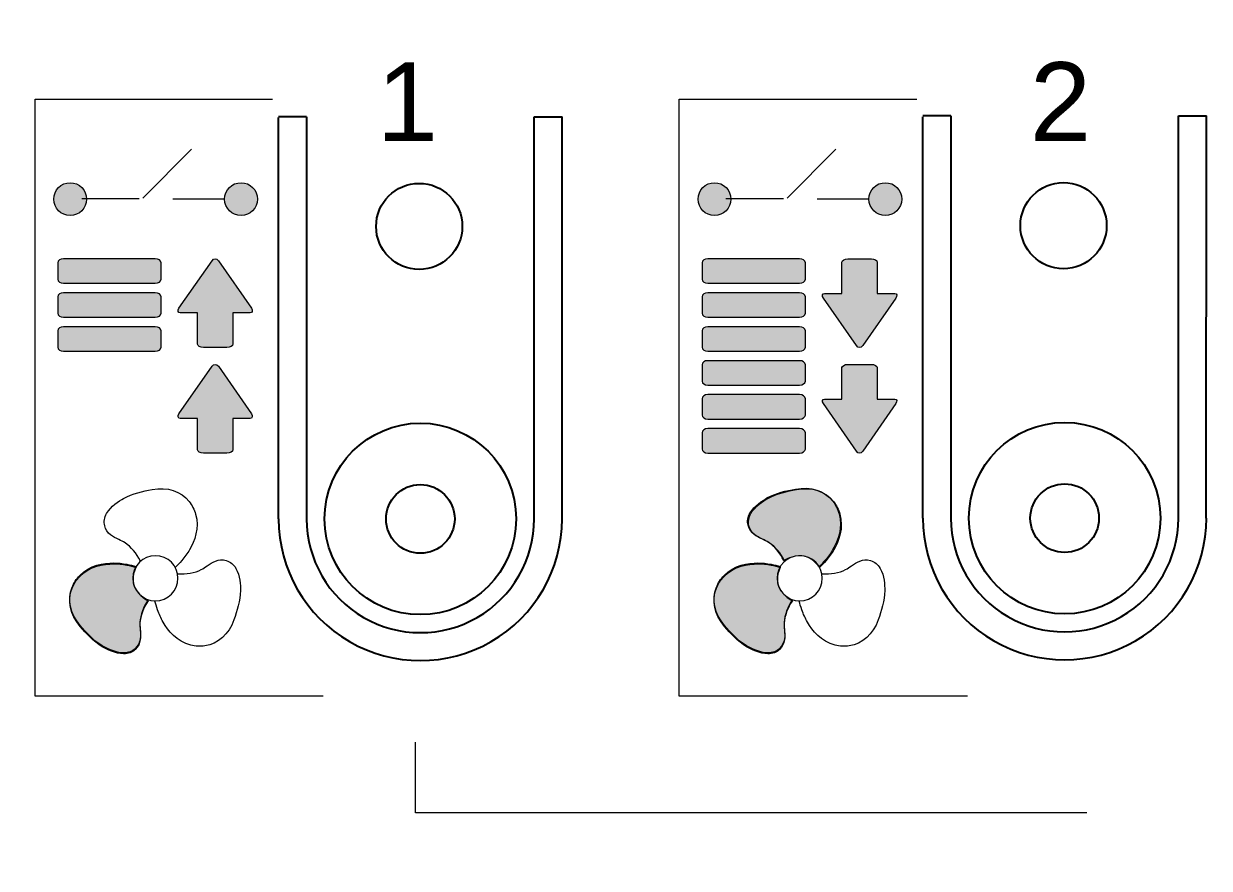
# Model space of a CAD drawing. Header units: millimetres. Extents: x 2517 to 4319, y 573 to 1664.
# Drawn here: x 2786.02 to 2811.78, y 1576.92 to 1595.28 of the extents above; entities that cross this region are included whole.
import ezdxf
from ezdxf.enums import TextEntityAlignment as Align

# ---------------------------------------------------------------- set-up
doc = ezdxf.new("R2010")
doc.units = ezdxf.units.MM
doc.set_wipeout_variables(frame=1)
for name, color, linetype in [('devices', 7, 'Continuous'), ('Enclosure', 7, 'Continuous'), ('Serigraph', 7, 'Continuous')]:
    doc.layers.add(name, color=color, linetype=linetype)
doc.styles.get("Standard").update_dxf_attribs({"font": 'arial.ttf'})

# ---------------------------------------------------------------- blocks, each defined once
blk = doc.blocks.new('*U7')
at = {"ltscale": 2}
blk.add_lwpolyline([(0, 20), (0, -20), (895.8, -20), (895.8, 20), (0, 20)], dxfattribs=at)
blk = doc.blocks.new('ZIO-MB24_ENVOLVENTE')
at = {"layer": 'Enclosure', "lineweight": 25}
for p, q in [((16.393, 19.768), (15.786, 19.768)), ((21.337, 19.768), (21.944, 19.768)), ((30.393, 19.784), (29.786, 19.784)), ((35.337, 19.784), (35.944, 19.784))]:
    blk.add_line(p, q, dxfattribs=at)
at = {"layer": 'Enclosure'}
for p, q in [((15.786, 11.026), (15.786, 19.751)), ((16.393, 19.768), (16.392, 11.026)), ((21.337, 11.026), (21.337, 19.768)), ((21.943, 11.026), (21.944, 19.768)), ((29.786, 11.042), (29.786, 19.767)), ((30.393, 19.784), (30.392, 11.042)), ((35.337, 11.042), (35.337, 19.784)), ((35.943, 11.042), (35.944, 19.784))]:
    blk.add_line(p, q, dxfattribs=at)
for centre, radius in [((18.84, 17.383), 0.936), ((32.84, 17.399), 0.936), ((18.865, 11.026), 2.081), ((32.865, 11.042), 2.081), ((18.865, 11.026), 0.746), ((32.865, 11.042), 0.746)]:
    blk.add_circle(centre, radius, dxfattribs=at)
for centre, radius, start in [((18.865, 11.026), 3.079, 180.0011), ((18.865, 11.026), 2.472, 179.9966), ((32.865, 11.042), 3.079, 180.0011), ((32.865, 11.042), 2.472, 179.9966)]:
    blk.add_arc(centre, radius, start, 0.0011, dxfattribs=at)
blk = doc.blocks.new('ZIO-MB24_SERIGRAFIA')
at = {"layer": 'Serigraph'}
h = blk.add_hatch(color=256, dxfattribs=at)
h.dxf.hatch_style = 1
h.paths.add_polyline_path([(11.612, 17.976, 1), (10.899, 17.976, 1)])
h = blk.add_hatch(color=256, dxfattribs=at)
h.dxf.hatch_style = 1
h.paths.add_polyline_path([(15.326, 17.976, 1), (14.613, 17.976, 1)])
h = blk.add_hatch(color=256, dxfattribs=at)
h.dxf.hatch_style = 1
h.paths.add_polyline_path([(25.612, 17.976, 1), (24.899, 17.976, 1)])
h = blk.add_hatch(color=256, dxfattribs=at)
h.dxf.hatch_style = 1
h.paths.add_polyline_path([(29.326, 17.976, 1), (28.613, 17.976, 1)])
h = blk.add_hatch(color=256, dxfattribs=at)
h.dxf.hatch_style = 2
edge = h.paths.add_edge_path()
edge.add_spline(control_points=[(11.112, 16.68), (11.044, 16.68), (10.988, 16.64), (10.988, 16.592), (10.988, 16.592), (10.988, 16.592), (10.988, 16.592), (10.988, 16.592), (10.988, 16.236), (10.988, 16.236), (10.988, 16.187), (11.044, 16.147), (11.112, 16.147), (11.112, 16.147), (11.112, 16.147), (11.112, 16.147), (11.112, 16.147), (13.106, 16.147), (13.106, 16.147), (13.174, 16.147), (13.231, 16.187), (13.231, 16.236), (13.231, 16.236), (13.231, 16.236), (13.231, 16.236), (13.231, 16.236), (13.231, 16.592), (13.231, 16.592), (13.231, 16.64), (13.174, 16.68), (13.106, 16.68), (13.106, 16.68), (13.106, 16.68), (13.106, 16.68), (13.106, 16.68), (11.112, 16.68), (11.112, 16.68)], knot_values=[0, 0, 0, 0, 1, 1, 1, 2, 2, 2, 3, 3, 3, 4, 4, 4, 5, 5, 5, 6, 6, 6, 7, 7, 7, 8, 8, 8, 9, 9, 9, 10, 10, 10, 11, 11, 11, 12, 12, 12, 12], degree=3, periodic=0)
h = blk.add_hatch(color=256, dxfattribs=at)
h.dxf.hatch_style = 2
edge = h.paths.add_edge_path()
edge.add_spline(control_points=[(15.195, 15.604), (15.195, 15.604), (14.478, 16.638), (14.478, 16.638), (14.439, 16.693), (14.376, 16.693), (14.338, 16.638), (14.338, 16.638), (13.62, 15.604), (13.62, 15.604), (13.585, 15.553), (13.597, 15.51), (13.645, 15.504), (13.645, 15.504), (14.024, 15.504), (14.024, 15.504), (14.024, 15.504), (14.024, 14.821), (14.024, 14.821), (14.024, 14.783), (14.082, 14.751), (14.152, 14.751), (14.152, 14.751), (14.663, 14.751), (14.663, 14.751), (14.733, 14.751), (14.791, 14.783), (14.791, 14.821), (14.791, 14.821), (14.791, 15.504), (14.791, 15.504), (14.791, 15.504), (15.17, 15.504), (15.17, 15.504), (15.218, 15.51), (15.23, 15.553), (15.195, 15.604)], knot_values=[0, 0, 0, 0, 1, 1, 1, 2, 2, 2, 3, 3, 3, 4, 4, 4, 5, 5, 5, 6, 6, 6, 7, 7, 7, 8, 8, 8, 9, 9, 9, 10, 10, 10, 11, 11, 11, 12, 12, 12, 12], degree=3, periodic=0)
h = blk.add_hatch(color=256, dxfattribs=at)
h.dxf.hatch_style = 2
edge = h.paths.add_edge_path()
edge.add_spline(control_points=[(25.112, 16.68), (25.044, 16.68), (24.988, 16.64), (24.988, 16.592), (24.988, 16.592), (24.988, 16.592), (24.988, 16.592), (24.988, 16.592), (24.988, 16.236), (24.988, 16.236), (24.988, 16.187), (25.044, 16.147), (25.112, 16.147), (25.112, 16.147), (25.112, 16.147), (25.112, 16.147), (25.112, 16.147), (27.106, 16.147), (27.106, 16.147), (27.174, 16.147), (27.231, 16.187), (27.231, 16.236), (27.231, 16.236), (27.231, 16.236), (27.231, 16.236), (27.231, 16.236), (27.231, 16.592), (27.231, 16.592), (27.231, 16.64), (27.174, 16.68), (27.106, 16.68), (27.106, 16.68), (27.106, 16.68), (27.106, 16.68), (27.106, 16.68), (25.112, 16.68), (25.112, 16.68)], knot_values=[0, 0, 0, 0, 1, 1, 1, 2, 2, 2, 3, 3, 3, 4, 4, 4, 5, 5, 5, 6, 6, 6, 7, 7, 7, 8, 8, 8, 9, 9, 9, 10, 10, 10, 11, 11, 11, 12, 12, 12, 12], degree=3, periodic=0)
h = blk.add_hatch(color=256, dxfattribs=at)
h.dxf.hatch_style = 2
edge = h.paths.add_edge_path()
edge.add_spline(control_points=[(27.623, 15.827), (27.623, 15.827), (28.339, 14.793), (28.339, 14.793), (28.378, 14.737), (28.441, 14.737), (28.479, 14.793), (28.479, 14.793), (29.197, 15.827), (29.197, 15.827), (29.232, 15.878), (29.22, 15.92), (29.172, 15.926), (29.172, 15.926), (28.792, 15.926), (28.792, 15.926), (28.792, 15.926), (28.792, 16.609), (28.792, 16.609), (28.792, 16.648), (28.735, 16.68), (28.665, 16.68), (28.665, 16.68), (28.154, 16.68), (28.154, 16.68), (28.084, 16.68), (28.026, 16.648), (28.026, 16.609), (28.026, 16.609), (28.026, 15.926), (28.026, 15.926), (28.026, 15.926), (27.647, 15.926), (27.647, 15.926), (27.599, 15.92), (27.587, 15.878), (27.623, 15.827)], knot_values=[0, 0, 0, 0, 1, 1, 1, 2, 2, 2, 3, 3, 3, 4, 4, 4, 5, 5, 5, 6, 6, 6, 7, 7, 7, 8, 8, 8, 9, 9, 9, 10, 10, 10, 11, 11, 11, 12, 12, 12, 12], degree=3, periodic=0)
h = blk.add_hatch(color=256, dxfattribs=at)
h.dxf.hatch_style = 2
edge = h.paths.add_edge_path()
edge.add_spline(control_points=[(11.112, 15.942), (11.044, 15.942), (10.988, 15.902), (10.988, 15.853), (10.988, 15.853), (10.988, 15.853), (10.988, 15.853), (10.988, 15.853), (10.988, 15.498), (10.988, 15.498), (10.988, 15.449), (11.044, 15.409), (11.112, 15.409), (11.112, 15.409), (11.112, 15.409), (11.112, 15.409), (11.112, 15.409), (13.106, 15.409), (13.106, 15.409), (13.174, 15.409), (13.231, 15.449), (13.231, 15.498), (13.231, 15.498), (13.231, 15.498), (13.231, 15.498), (13.231, 15.498), (13.231, 15.853), (13.231, 15.853), (13.231, 15.902), (13.174, 15.942), (13.106, 15.942), (13.106, 15.942), (13.106, 15.942), (13.106, 15.942), (13.106, 15.942), (11.112, 15.942), (11.112, 15.942)], knot_values=[0, 0, 0, 0, 1, 1, 1, 2, 2, 2, 3, 3, 3, 4, 4, 4, 5, 5, 5, 6, 6, 6, 7, 7, 7, 8, 8, 8, 9, 9, 9, 10, 10, 10, 11, 11, 11, 12, 12, 12, 12], degree=3, periodic=0)
h = blk.add_hatch(color=256, dxfattribs=at)
h.dxf.hatch_style = 2
edge = h.paths.add_edge_path()
edge.add_spline(control_points=[(25.112, 15.942), (25.044, 15.942), (24.988, 15.902), (24.988, 15.853), (24.988, 15.853), (24.988, 15.853), (24.988, 15.853), (24.988, 15.853), (24.988, 15.498), (24.988, 15.498), (24.988, 15.449), (25.044, 15.409), (25.112, 15.409), (25.112, 15.409), (25.112, 15.409), (25.112, 15.409), (25.112, 15.409), (27.106, 15.409), (27.106, 15.409), (27.174, 15.409), (27.231, 15.449), (27.231, 15.498), (27.231, 15.498), (27.231, 15.498), (27.231, 15.498), (27.231, 15.498), (27.231, 15.853), (27.231, 15.853), (27.231, 15.902), (27.174, 15.942), (27.106, 15.942), (27.106, 15.942), (27.106, 15.942), (27.106, 15.942), (27.106, 15.942), (25.112, 15.942), (25.112, 15.942)], knot_values=[0, 0, 0, 0, 1, 1, 1, 2, 2, 2, 3, 3, 3, 4, 4, 4, 5, 5, 5, 6, 6, 6, 7, 7, 7, 8, 8, 8, 9, 9, 9, 10, 10, 10, 11, 11, 11, 12, 12, 12, 12], degree=3, periodic=0)
h = blk.add_hatch(color=256, dxfattribs=at)
h.dxf.hatch_style = 2
edge = h.paths.add_edge_path()
edge.add_spline(control_points=[(11.112, 15.203), (11.044, 15.203), (10.988, 15.163), (10.988, 15.115), (10.988, 15.115), (10.988, 15.115), (10.988, 15.115), (10.988, 15.115), (10.988, 14.759), (10.988, 14.759), (10.988, 14.71), (11.044, 14.67), (11.112, 14.67), (11.112, 14.67), (11.112, 14.67), (11.112, 14.67), (11.112, 14.67), (13.106, 14.67), (13.106, 14.67), (13.174, 14.67), (13.231, 14.71), (13.231, 14.759), (13.231, 14.759), (13.231, 14.759), (13.231, 14.759), (13.231, 14.759), (13.231, 15.115), (13.231, 15.115), (13.231, 15.163), (13.174, 15.203), (13.106, 15.203), (13.106, 15.203), (13.106, 15.203), (13.106, 15.203), (13.106, 15.203), (11.112, 15.203), (11.112, 15.203)], knot_values=[0, 0, 0, 0, 1, 1, 1, 2, 2, 2, 3, 3, 3, 4, 4, 4, 5, 5, 5, 6, 6, 6, 7, 7, 7, 8, 8, 8, 9, 9, 9, 10, 10, 10, 11, 11, 11, 12, 12, 12, 12], degree=3, periodic=0)
h = blk.add_hatch(color=256, dxfattribs=at)
h.dxf.hatch_style = 2
edge = h.paths.add_edge_path()
edge.add_spline(control_points=[(25.112, 15.203), (25.044, 15.203), (24.988, 15.163), (24.988, 15.115), (24.988, 15.115), (24.988, 15.115), (24.988, 15.115), (24.988, 15.115), (24.988, 14.759), (24.988, 14.759), (24.988, 14.71), (25.044, 14.67), (25.112, 14.67), (25.112, 14.67), (25.112, 14.67), (25.112, 14.67), (25.112, 14.67), (27.106, 14.67), (27.106, 14.67), (27.174, 14.67), (27.231, 14.71), (27.231, 14.759), (27.231, 14.759), (27.231, 14.759), (27.231, 14.759), (27.231, 14.759), (27.231, 15.115), (27.231, 15.115), (27.231, 15.163), (27.174, 15.203), (27.106, 15.203), (27.106, 15.203), (27.106, 15.203), (27.106, 15.203), (27.106, 15.203), (25.112, 15.203), (25.112, 15.203)], knot_values=[0, 0, 0, 0, 1, 1, 1, 2, 2, 2, 3, 3, 3, 4, 4, 4, 5, 5, 5, 6, 6, 6, 7, 7, 7, 8, 8, 8, 9, 9, 9, 10, 10, 10, 11, 11, 11, 12, 12, 12, 12], degree=3, periodic=0)
h = blk.add_hatch(color=256, dxfattribs=at)
h.dxf.hatch_style = 2
edge = h.paths.add_edge_path()
edge.add_spline(control_points=[(25.112, 14.465), (25.044, 14.465), (24.988, 14.425), (24.988, 14.376), (24.988, 14.376), (24.988, 14.376), (24.988, 14.376), (24.988, 14.376), (24.988, 14.021), (24.988, 14.021), (24.988, 13.972), (25.044, 13.932), (25.112, 13.932), (25.112, 13.932), (25.112, 13.932), (25.112, 13.932), (25.112, 13.932), (27.106, 13.932), (27.106, 13.932), (27.174, 13.932), (27.231, 13.972), (27.231, 14.021), (27.231, 14.021), (27.231, 14.021), (27.231, 14.021), (27.231, 14.021), (27.231, 14.376), (27.231, 14.376), (27.231, 14.425), (27.174, 14.465), (27.106, 14.465), (27.106, 14.465), (27.106, 14.465), (27.106, 14.465), (27.106, 14.465), (25.112, 14.465), (25.112, 14.465)], knot_values=[0, 0, 0, 0, 1, 1, 1, 2, 2, 2, 3, 3, 3, 4, 4, 4, 5, 5, 5, 6, 6, 6, 7, 7, 7, 8, 8, 8, 9, 9, 9, 10, 10, 10, 11, 11, 11, 12, 12, 12, 12], degree=3, periodic=0)
h = blk.add_hatch(color=256, dxfattribs=at)
h.dxf.hatch_style = 2
edge = h.paths.add_edge_path()
edge.add_spline(control_points=[(15.195, 13.308), (15.195, 13.308), (14.478, 14.342), (14.478, 14.342), (14.439, 14.398), (14.376, 14.398), (14.338, 14.342), (14.338, 14.342), (13.62, 13.308), (13.62, 13.308), (13.585, 13.257), (13.597, 13.214), (13.645, 13.208), (13.645, 13.208), (14.024, 13.208), (14.024, 13.208), (14.024, 13.208), (14.024, 12.525), (14.024, 12.525), (14.024, 12.486), (14.082, 12.455), (14.152, 12.455), (14.152, 12.455), (14.663, 12.455), (14.663, 12.455), (14.733, 12.455), (14.791, 12.486), (14.791, 12.525), (14.791, 12.525), (14.791, 13.208), (14.791, 13.208), (14.791, 13.208), (15.17, 13.208), (15.17, 13.208), (15.218, 13.214), (15.23, 13.257), (15.195, 13.308)], knot_values=[0, 0, 0, 0, 1, 1, 1, 2, 2, 2, 3, 3, 3, 4, 4, 4, 5, 5, 5, 6, 6, 6, 7, 7, 7, 8, 8, 8, 9, 9, 9, 10, 10, 10, 11, 11, 11, 12, 12, 12, 12], degree=3, periodic=0)
h = blk.add_hatch(color=256, dxfattribs=at)
h.dxf.hatch_style = 2
edge = h.paths.add_edge_path()
edge.add_spline(control_points=[(27.623, 13.531), (27.623, 13.531), (28.339, 12.496), (28.339, 12.496), (28.378, 12.441), (28.441, 12.441), (28.479, 12.496), (28.479, 12.496), (29.197, 13.531), (29.197, 13.531), (29.232, 13.582), (29.22, 13.624), (29.172, 13.631), (29.172, 13.631), (28.792, 13.631), (28.792, 13.631), (28.792, 13.631), (28.792, 14.313), (28.792, 14.313), (28.792, 14.352), (28.735, 14.384), (28.665, 14.384), (28.665, 14.384), (28.154, 14.384), (28.154, 14.384), (28.084, 14.384), (28.026, 14.352), (28.026, 14.313), (28.026, 14.313), (28.026, 13.631), (28.026, 13.631), (28.026, 13.631), (27.647, 13.631), (27.647, 13.631), (27.599, 13.624), (27.587, 13.582), (27.623, 13.531)], knot_values=[0, 0, 0, 0, 1, 1, 1, 2, 2, 2, 3, 3, 3, 4, 4, 4, 5, 5, 5, 6, 6, 6, 7, 7, 7, 8, 8, 8, 9, 9, 9, 10, 10, 10, 11, 11, 11, 12, 12, 12, 12], degree=3, periodic=0)
h = blk.add_hatch(color=256, dxfattribs=at)
h.dxf.hatch_style = 2
edge = h.paths.add_edge_path()
edge.add_spline(control_points=[(25.112, 13.727), (25.044, 13.727), (24.988, 13.686), (24.988, 13.638), (24.988, 13.638), (24.988, 13.638), (24.988, 13.638), (24.988, 13.638), (24.988, 13.283), (24.988, 13.283), (24.988, 13.234), (25.044, 13.193), (25.112, 13.193), (25.112, 13.193), (25.112, 13.193), (25.112, 13.193), (25.112, 13.193), (27.106, 13.193), (27.106, 13.193), (27.174, 13.193), (27.231, 13.234), (27.231, 13.283), (27.231, 13.283), (27.231, 13.283), (27.231, 13.283), (27.231, 13.283), (27.231, 13.638), (27.231, 13.638), (27.231, 13.686), (27.174, 13.727), (27.106, 13.727), (27.106, 13.727), (27.106, 13.727), (27.106, 13.727), (27.106, 13.727), (25.112, 13.727), (25.112, 13.727)], knot_values=[0, 0, 0, 0, 1, 1, 1, 2, 2, 2, 3, 3, 3, 4, 4, 4, 5, 5, 5, 6, 6, 6, 7, 7, 7, 8, 8, 8, 9, 9, 9, 10, 10, 10, 11, 11, 11, 12, 12, 12, 12], degree=3, periodic=0)
h = blk.add_hatch(color=256, dxfattribs=at)
h.dxf.hatch_style = 2
edge = h.paths.add_edge_path()
edge.add_spline(control_points=[(25.112, 12.988), (25.044, 12.988), (24.988, 12.948), (24.988, 12.9), (24.988, 12.9), (24.988, 12.9), (24.988, 12.9), (24.988, 12.9), (24.988, 12.544), (24.988, 12.544), (24.988, 12.495), (25.044, 12.455), (25.112, 12.455), (25.112, 12.455), (25.112, 12.455), (25.112, 12.455), (25.112, 12.455), (27.106, 12.455), (27.106, 12.455), (27.174, 12.455), (27.231, 12.495), (27.231, 12.544), (27.231, 12.544), (27.231, 12.544), (27.231, 12.544), (27.231, 12.544), (27.231, 12.9), (27.231, 12.9), (27.231, 12.948), (27.174, 12.988), (27.106, 12.988), (27.106, 12.988), (27.106, 12.988), (27.106, 12.988), (27.106, 12.988), (25.112, 12.988), (25.112, 12.988)], knot_values=[0, 0, 0, 0, 1, 1, 1, 2, 2, 2, 3, 3, 3, 4, 4, 4, 5, 5, 5, 6, 6, 6, 7, 7, 7, 8, 8, 8, 9, 9, 9, 10, 10, 10, 11, 11, 11, 12, 12, 12, 12], degree=3, periodic=0)
h = blk.add_hatch(color=256, dxfattribs=at)
h.dxf.hatch_style = 2
edge = h.paths.add_edge_path()
edge.add_spline(control_points=[(26.762, 10.121), (26.681, 10.286), (26.563, 10.428), (26.43, 10.516), (26.391, 10.542), (26.346, 10.563), (26.298, 10.585), (26.173, 10.645), (26.032, 10.711), (25.986, 10.888), (25.964, 10.976), (25.979, 11.066), (26.031, 11.156), (26.12, 11.311), (26.299, 11.426), (26.397, 11.481), (26.592, 11.588), (26.82, 11.641), (27.019, 11.675), (27.351, 11.735), (27.645, 11.64), (27.825, 11.414), (27.885, 11.337), (27.936, 11.237), (27.964, 11.139), (28.049, 10.838), (27.939, 10.553), (27.831, 10.366), (27.784, 10.284), (27.727, 10.205), (27.663, 10.13), (27.616, 10.075), (27.57, 10.026), (27.525, 9.984), (27.525, 9.984), (27.381, 10.21), (27.156, 10.224), (26.953, 10.237), (26.762, 10.121), (26.762, 10.121)], knot_values=[0, 0, 0, 0, 1, 1, 1, 2, 2, 2, 3, 3, 3, 4, 4, 4, 5, 5, 5, 6, 6, 6, 7, 7, 7, 8, 8, 8, 9, 9, 9, 10, 10, 10, 11, 11, 11, 12, 12, 12, 13, 13, 13, 13], degree=3, periodic=0)
h = blk.add_hatch(color=256, dxfattribs=at)
h.dxf.hatch_style = 2
edge = h.paths.add_edge_path()
edge.add_spline(control_points=[(12.948, 9.245), (12.845, 9.093), (12.781, 8.918), (12.771, 8.76), (12.768, 8.713), (12.773, 8.664), (12.777, 8.611), (12.788, 8.473), (12.802, 8.318), (12.671, 8.189), (12.606, 8.126), (12.52, 8.094), (12.417, 8.094), (12.238, 8.094), (12.048, 8.191), (11.952, 8.249), (11.762, 8.364), (11.602, 8.535), (11.473, 8.691), (11.255, 8.948), (11.19, 9.25), (11.297, 9.519), (11.332, 9.609), (11.394, 9.703), (11.465, 9.777), (11.683, 10.001), (11.985, 10.048), (12.201, 10.048), (12.296, 10.048), (12.392, 10.039), (12.489, 10.021), (12.56, 10.007), (12.625, 9.991), (12.685, 9.974), (12.685, 9.974), (12.561, 9.736), (12.661, 9.534), (12.752, 9.352), (12.948, 9.245), (12.948, 9.245)], knot_values=[0, 0, 0, 0, 1, 1, 1, 2, 2, 2, 3, 3, 3, 4, 4, 4, 5, 5, 5, 6, 6, 6, 7, 7, 7, 8, 8, 8, 9, 9, 9, 10, 10, 10, 11, 11, 11, 12, 12, 12, 13, 13, 13, 13], degree=3, periodic=0)
h = blk.add_hatch(color=256, dxfattribs=at)
h.dxf.hatch_style = 2
edge = h.paths.add_edge_path()
edge.add_spline(control_points=[(26.948, 9.245), (26.845, 9.093), (26.781, 8.918), (26.771, 8.76), (26.768, 8.713), (26.773, 8.664), (26.777, 8.611), (26.788, 8.473), (26.802, 8.318), (26.671, 8.189), (26.606, 8.126), (26.52, 8.094), (26.417, 8.094), (26.238, 8.094), (26.048, 8.191), (25.952, 8.249), (25.762, 8.364), (25.602, 8.535), (25.473, 8.691), (25.255, 8.948), (25.19, 9.25), (25.297, 9.519), (25.332, 9.609), (25.394, 9.703), (25.465, 9.777), (25.683, 10.001), (25.985, 10.048), (26.201, 10.048), (26.296, 10.048), (26.392, 10.039), (26.489, 10.021), (26.56, 10.007), (26.625, 9.991), (26.685, 9.974), (26.685, 9.974), (26.561, 9.736), (26.661, 9.534), (26.752, 9.352), (26.948, 9.245), (26.948, 9.245)], knot_values=[0, 0, 0, 0, 1, 1, 1, 2, 2, 2, 3, 3, 3, 4, 4, 4, 5, 5, 5, 6, 6, 6, 7, 7, 7, 8, 8, 8, 9, 9, 9, 10, 10, 10, 11, 11, 11, 12, 12, 12, 13, 13, 13, 13], degree=3, periodic=0)
at = {"layer": 'Serigraph', "lineweight": 9}
for p, q in [((10.492, 7.172), (10.492, 20.149)), ((10.492, 20.149), (15.654, 20.149)), ((24.492, 7.172), (24.492, 20.149)), ((24.492, 20.149), (29.654, 20.149)), ((16.754, 7.172), (10.492, 7.172)), ((30.754, 7.172), (24.492, 7.172)), ((18.758, 4.635), (18.758, 6.177)), ((33.348, 4.635), (18.758, 4.635))]:
    blk.add_line(p, q, dxfattribs=at)
at = {"layer": 'Serigraph', "lineweight": 18}
for p, q in [((13.895, 19.059), (12.834, 17.998)), ((27.895, 19.059), (26.834, 17.998)), ((12.756, 17.985), (11.506, 17.985)), ((14.613, 17.976), (13.489, 17.976)), ((26.756, 17.985), (25.506, 17.985)), ((28.613, 17.976), (27.489, 17.976))]:
    blk.add_line(p, q, dxfattribs=at)
at = {"layer": 'Serigraph', "lineweight": 0}
for p, q in [((12.781, 10.11), (12.781, 10.11)), ((26.781, 10.11), (26.781, 10.11)), ((13.595, 9.833), (13.595, 9.833))]:
    blk.add_line(p, q, dxfattribs=at)
at = {"layer": 'Serigraph', "lineweight": 5}
for centre in [(11.256, 17.976), (14.969, 17.976), (25.256, 17.976), (28.969, 17.976)]:
    blk.add_circle(centre, 0.357, dxfattribs=at)
at = {"layer": 'Serigraph', "lineweight": 0}
for points in [[(11.112, 16.68), (11.044, 16.68), (10.988, 16.64), (10.988, 16.592)], [(10.988, 16.592), (10.988, 16.592), (10.988, 16.236), (10.988, 16.236)], [(13.106, 16.68), (13.106, 16.68), (11.112, 16.68), (11.112, 16.68)], [(13.231, 16.592), (13.231, 16.64), (13.174, 16.68), (13.106, 16.68)], [(13.231, 16.236), (13.231, 16.236), (13.231, 16.592), (13.231, 16.592)], [(25.112, 16.68), (25.044, 16.68), (24.988, 16.64), (24.988, 16.592)], [(24.988, 16.592), (24.988, 16.592), (24.988, 16.236), (24.988, 16.236)], [(27.106, 16.68), (27.106, 16.68), (25.112, 16.68), (25.112, 16.68)], [(27.231, 16.592), (27.231, 16.64), (27.174, 16.68), (27.106, 16.68)], [(27.231, 16.236), (27.231, 16.236), (27.231, 16.592), (27.231, 16.592)], [(10.988, 16.236), (10.988, 16.187), (11.044, 16.147), (11.112, 16.147)], [(13.106, 16.147), (13.174, 16.147), (13.231, 16.187), (13.231, 16.236)], [(24.988, 16.236), (24.988, 16.187), (25.044, 16.147), (25.112, 16.147)], [(27.106, 16.147), (27.174, 16.147), (27.231, 16.187), (27.231, 16.236)], [(11.112, 16.147), (11.112, 16.147), (13.106, 16.147), (13.106, 16.147)], [(25.112, 16.147), (25.112, 16.147), (27.106, 16.147), (27.106, 16.147)], [(11.112, 15.942), (11.044, 15.942), (10.988, 15.902), (10.988, 15.853)], [(10.988, 15.853), (10.988, 15.853), (10.988, 15.498), (10.988, 15.498)], [(13.106, 15.942), (13.106, 15.942), (11.112, 15.942), (11.112, 15.942)], [(13.231, 15.853), (13.231, 15.902), (13.174, 15.942), (13.106, 15.942)], [(13.231, 15.498), (13.231, 15.498), (13.231, 15.853), (13.231, 15.853)], [(25.112, 15.942), (25.044, 15.942), (24.988, 15.902), (24.988, 15.853)], [(24.988, 15.853), (24.988, 15.853), (24.988, 15.498), (24.988, 15.498)], [(27.106, 15.942), (27.106, 15.942), (25.112, 15.942), (25.112, 15.942)], [(27.231, 15.853), (27.231, 15.902), (27.174, 15.942), (27.106, 15.942)], [(27.231, 15.498), (27.231, 15.498), (27.231, 15.853), (27.231, 15.853)], [(10.988, 15.498), (10.988, 15.449), (11.044, 15.409), (11.112, 15.409)], [(13.106, 15.409), (13.174, 15.409), (13.231, 15.449), (13.231, 15.498)], [(24.988, 15.498), (24.988, 15.449), (25.044, 15.409), (25.112, 15.409)], [(27.106, 15.409), (27.174, 15.409), (27.231, 15.449), (27.231, 15.498)], [(11.112, 15.203), (11.044, 15.203), (10.988, 15.163), (10.988, 15.115)], [(11.112, 15.409), (11.112, 15.409), (13.106, 15.409), (13.106, 15.409)], [(13.106, 15.203), (13.106, 15.203), (11.112, 15.203), (11.112, 15.203)], [(13.231, 15.115), (13.231, 15.163), (13.174, 15.203), (13.106, 15.203)], [(25.112, 15.203), (25.044, 15.203), (24.988, 15.163), (24.988, 15.115)], [(25.112, 15.409), (25.112, 15.409), (27.106, 15.409), (27.106, 15.409)], [(27.106, 15.203), (27.106, 15.203), (25.112, 15.203), (25.112, 15.203)], [(27.231, 15.115), (27.231, 15.163), (27.174, 15.203), (27.106, 15.203)], [(10.988, 15.115), (10.988, 15.115), (10.988, 14.759), (10.988, 14.759)], [(13.231, 14.759), (13.231, 14.759), (13.231, 15.115), (13.231, 15.115)], [(24.988, 15.115), (24.988, 15.115), (24.988, 14.759), (24.988, 14.759)], [(27.231, 14.759), (27.231, 14.759), (27.231, 15.115), (27.231, 15.115)], [(10.988, 14.759), (10.988, 14.71), (11.044, 14.67), (11.112, 14.67)], [(13.106, 14.67), (13.174, 14.67), (13.231, 14.71), (13.231, 14.759)], [(24.988, 14.759), (24.988, 14.71), (25.044, 14.67), (25.112, 14.67)], [(27.106, 14.67), (27.174, 14.67), (27.231, 14.71), (27.231, 14.759)], [(11.112, 14.67), (11.112, 14.67), (13.106, 14.67), (13.106, 14.67)], [(25.112, 14.465), (25.044, 14.465), (24.988, 14.425), (24.988, 14.376)], [(25.112, 14.67), (25.112, 14.67), (27.106, 14.67), (27.106, 14.67)], [(27.106, 14.465), (27.106, 14.465), (25.112, 14.465), (25.112, 14.465)], [(27.231, 14.376), (27.231, 14.425), (27.174, 14.465), (27.106, 14.465)], [(24.988, 14.376), (24.988, 14.376), (24.988, 14.021), (24.988, 14.021)], [(27.231, 14.021), (27.231, 14.021), (27.231, 14.376), (27.231, 14.376)], [(24.988, 14.021), (24.988, 13.972), (25.044, 13.932), (25.112, 13.932)], [(25.112, 13.932), (25.112, 13.932), (27.106, 13.932), (27.106, 13.932)], [(27.106, 13.932), (27.174, 13.932), (27.231, 13.972), (27.231, 14.021)], [(25.112, 13.727), (25.044, 13.727), (24.988, 13.686), (24.988, 13.638)], [(27.106, 13.727), (27.106, 13.727), (25.112, 13.727), (25.112, 13.727)], [(27.231, 13.638), (27.231, 13.686), (27.174, 13.727), (27.106, 13.727)], [(24.988, 13.638), (24.988, 13.638), (24.988, 13.283), (24.988, 13.283)], [(27.231, 13.283), (27.231, 13.283), (27.231, 13.638), (27.231, 13.638)], [(24.988, 13.283), (24.988, 13.234), (25.044, 13.193), (25.112, 13.193)], [(25.112, 13.193), (25.112, 13.193), (27.106, 13.193), (27.106, 13.193)], [(27.106, 13.193), (27.174, 13.193), (27.231, 13.234), (27.231, 13.283)], [(25.112, 12.988), (25.044, 12.988), (24.988, 12.948), (24.988, 12.9)], [(24.988, 12.9), (24.988, 12.9), (24.988, 12.544), (24.988, 12.544)], [(27.106, 12.988), (27.106, 12.988), (25.112, 12.988), (25.112, 12.988)], [(27.231, 12.9), (27.231, 12.948), (27.174, 12.988), (27.106, 12.988)], [(27.231, 12.544), (27.231, 12.544), (27.231, 12.9), (27.231, 12.9)], [(24.988, 12.544), (24.988, 12.495), (25.044, 12.455), (25.112, 12.455)], [(25.112, 12.455), (25.112, 12.455), (27.106, 12.455), (27.106, 12.455)], [(27.106, 12.455), (27.174, 12.455), (27.231, 12.495), (27.231, 12.544)], [(26.397, 11.481), (26.592, 11.588), (26.82, 11.641), (27.019, 11.675)], [(27.019, 11.675), (27.351, 11.735), (27.645, 11.64), (27.825, 11.414)], [(26.031, 11.156), (26.12, 11.311), (26.299, 11.426), (26.397, 11.481)], [(27.825, 11.414), (27.885, 11.337), (27.936, 11.237), (27.964, 11.139)], [(25.986, 10.888), (25.964, 10.976), (25.979, 11.066), (26.031, 11.156)], [(27.964, 11.139), (28.049, 10.838), (27.939, 10.553), (27.831, 10.366)], [(26.298, 10.585), (26.173, 10.645), (26.032, 10.711), (25.986, 10.888)], [(26.43, 10.516), (26.391, 10.542), (26.346, 10.563), (26.298, 10.585)], [(26.762, 10.121), (26.681, 10.286), (26.563, 10.428), (26.43, 10.516)], [(27.831, 10.366), (27.784, 10.284), (27.727, 10.205), (27.663, 10.13)], [(27.156, 10.224), (26.953, 10.237), (26.762, 10.121), (26.762, 10.121)], [(27.525, 9.984), (27.525, 9.984), (27.381, 10.21), (27.156, 10.224)], [(27.663, 10.13), (27.616, 10.075), (27.57, 10.026), (27.525, 9.984)], [(12.489, 10.021), (12.56, 10.007), (12.625, 9.991), (12.685, 9.974)], [(12.685, 9.974), (12.685, 9.974), (12.561, 9.736), (12.661, 9.534)], [(26.489, 10.021), (26.56, 10.007), (26.625, 9.991), (26.685, 9.974)], [(26.685, 9.974), (26.685, 9.974), (26.561, 9.736), (26.661, 9.534)], [(11.297, 9.519), (11.332, 9.609), (11.394, 9.703), (11.465, 9.777)], [(12.661, 9.534), (12.752, 9.352), (12.948, 9.245), (12.948, 9.245)], [(25.297, 9.519), (25.332, 9.609), (25.394, 9.703), (25.465, 9.777)], [(26.661, 9.534), (26.752, 9.352), (26.948, 9.245), (26.948, 9.245)], [(11.473, 8.691), (11.255, 8.948), (11.19, 9.25), (11.297, 9.519)], [(25.473, 8.691), (25.255, 8.948), (25.19, 9.25), (25.297, 9.519)], [(12.948, 9.245), (12.845, 9.093), (12.781, 8.918), (12.771, 8.76)], [(26.948, 9.245), (26.845, 9.093), (26.781, 8.918), (26.771, 8.76)], [(12.771, 8.76), (12.768, 8.713), (12.773, 8.664), (12.777, 8.611)], [(26.771, 8.76), (26.768, 8.713), (26.773, 8.664), (26.777, 8.611)], [(11.952, 8.249), (11.762, 8.364), (11.602, 8.535), (11.473, 8.691)], [(12.777, 8.611), (12.788, 8.473), (12.802, 8.318), (12.671, 8.189)], [(25.952, 8.249), (25.762, 8.364), (25.602, 8.535), (25.473, 8.691)], [(26.777, 8.611), (26.788, 8.473), (26.802, 8.318), (26.671, 8.189)]]:
    blk.add_open_spline(points, degree=3, dxfattribs=at)
for points, knots in [([(15.195, 15.604), (15.195, 15.604), (14.478, 16.638), (14.478, 16.638), (14.439, 16.693), (14.376, 16.693), (14.338, 16.638), (14.338, 16.638), (13.62, 15.604), (13.62, 15.604), (13.585, 15.553), (13.597, 15.51), (13.645, 15.504), (13.645, 15.504), (14.024, 15.504), (14.024, 15.504), (14.024, 15.504), (14.024, 14.821), (14.024, 14.821), (14.024, 14.783), (14.082, 14.751), (14.152, 14.751), (14.152, 14.751), (14.663, 14.751), (14.663, 14.751), (14.733, 14.751), (14.791, 14.783), (14.791, 14.821), (14.791, 14.821), (14.791, 15.504), (14.791, 15.504), (14.791, 15.504), (15.17, 15.504), (15.17, 15.504), (15.218, 15.51), (15.23, 15.553), (15.195, 15.604)], [0, 0, 0, 0, 1, 1, 1, 2, 2, 2, 3, 3, 3, 4, 4, 4, 5, 5, 5, 6, 6, 6, 7, 7, 7, 8, 8, 8, 9, 9, 9, 10, 10, 10, 11, 11, 11, 12, 12, 12, 12]), ([(27.623, 15.827), (27.623, 15.827), (28.339, 14.793), (28.339, 14.793), (28.378, 14.737), (28.441, 14.737), (28.479, 14.793), (28.479, 14.793), (29.197, 15.827), (29.197, 15.827), (29.232, 15.878), (29.22, 15.92), (29.172, 15.926), (29.172, 15.926), (28.792, 15.926), (28.792, 15.926), (28.792, 15.926), (28.792, 16.609), (28.792, 16.609), (28.792, 16.648), (28.735, 16.68), (28.665, 16.68), (28.665, 16.68), (28.154, 16.68), (28.154, 16.68), (28.084, 16.68), (28.026, 16.648), (28.026, 16.609), (28.026, 16.609), (28.026, 15.926), (28.026, 15.926), (28.026, 15.926), (27.647, 15.926), (27.647, 15.926), (27.599, 15.92), (27.587, 15.878), (27.623, 15.827)], [0, 0, 0, 0, 1, 1, 1, 2, 2, 2, 3, 3, 3, 4, 4, 4, 5, 5, 5, 6, 6, 6, 7, 7, 7, 8, 8, 8, 9, 9, 9, 10, 10, 10, 11, 11, 11, 12, 12, 12, 12]), ([(15.195, 13.308), (15.195, 13.308), (14.478, 14.342), (14.478, 14.342), (14.439, 14.398), (14.376, 14.398), (14.338, 14.342), (14.338, 14.342), (13.62, 13.308), (13.62, 13.308), (13.585, 13.257), (13.597, 13.214), (13.645, 13.208), (13.645, 13.208), (14.024, 13.208), (14.024, 13.208), (14.024, 13.208), (14.024, 12.525), (14.024, 12.525), (14.024, 12.486), (14.082, 12.455), (14.152, 12.455), (14.152, 12.455), (14.663, 12.455), (14.663, 12.455), (14.733, 12.455), (14.791, 12.486), (14.791, 12.525), (14.791, 12.525), (14.791, 13.208), (14.791, 13.208), (14.791, 13.208), (15.17, 13.208), (15.17, 13.208), (15.218, 13.214), (15.23, 13.257), (15.195, 13.308)], [0, 0, 0, 0, 1, 1, 1, 2, 2, 2, 3, 3, 3, 4, 4, 4, 5, 5, 5, 6, 6, 6, 7, 7, 7, 8, 8, 8, 9, 9, 9, 10, 10, 10, 11, 11, 11, 12, 12, 12, 12]), ([(27.623, 13.531), (27.623, 13.531), (28.339, 12.496), (28.339, 12.496), (28.378, 12.441), (28.441, 12.441), (28.479, 12.496), (28.479, 12.496), (29.197, 13.531), (29.197, 13.531), (29.232, 13.582), (29.22, 13.624), (29.172, 13.631), (29.172, 13.631), (28.792, 13.631), (28.792, 13.631), (28.792, 13.631), (28.792, 14.313), (28.792, 14.313), (28.792, 14.352), (28.735, 14.384), (28.665, 14.384), (28.665, 14.384), (28.154, 14.384), (28.154, 14.384), (28.084, 14.384), (28.026, 14.352), (28.026, 14.313), (28.026, 14.313), (28.026, 13.631), (28.026, 13.631), (28.026, 13.631), (27.647, 13.631), (27.647, 13.631), (27.599, 13.624), (27.587, 13.582), (27.623, 13.531)], [0, 0, 0, 0, 1, 1, 1, 2, 2, 2, 3, 3, 3, 4, 4, 4, 5, 5, 5, 6, 6, 6, 7, 7, 7, 8, 8, 8, 9, 9, 9, 10, 10, 10, 11, 11, 11, 12, 12, 12, 12]), ([(12.781, 10.11), (12.701, 10.276), (12.581, 10.419), (12.448, 10.506), (12.409, 10.532), (12.363, 10.553), (12.316, 10.575), (12.191, 10.634), (12.048, 10.7), (12.006, 10.877), (11.982, 10.966), (11.998, 11.056), (12.048, 11.145), (12.139, 11.301), (12.317, 11.416), (12.416, 11.471), (12.61, 11.578), (12.839, 11.63), (13.037, 11.666), (13.369, 11.726), (13.664, 11.63), (13.843, 11.404), (13.903, 11.327), (13.954, 11.228), (13.982, 11.129), (14.067, 10.827), (13.957, 10.542), (13.85, 10.356), (13.802, 10.273), (13.745, 10.194), (13.682, 10.12), (13.633, 10.065), (13.588, 10.017), (13.543, 9.974)], [0, 0, 0, 0, 1, 1, 1, 2, 2, 2, 3, 3, 3, 4, 4, 4, 5, 5, 5, 6, 6, 6, 7, 7, 7, 8, 8, 8, 9, 9, 9, 10, 10, 10, 11, 11, 11, 11]), ([(26.781, 10.11), (26.701, 10.276), (26.581, 10.419), (26.448, 10.506), (26.409, 10.532), (26.363, 10.553), (26.316, 10.575), (26.191, 10.634), (26.048, 10.7), (26.006, 10.877), (25.982, 10.966), (25.998, 11.056), (26.048, 11.145), (26.139, 11.301), (26.317, 11.416), (26.416, 11.471), (26.61, 11.578), (26.839, 11.63), (27.037, 11.666), (27.369, 11.726), (27.664, 11.63), (27.843, 11.404), (27.903, 11.327), (27.954, 11.228), (27.982, 11.129), (28.067, 10.827), (27.957, 10.542), (27.85, 10.356), (27.802, 10.273), (27.745, 10.194), (27.682, 10.12), (27.633, 10.065), (27.588, 10.017), (27.543, 9.974)], [0, 0, 0, 0, 1, 1, 1, 2, 2, 2, 3, 3, 3, 4, 4, 4, 5, 5, 5, 6, 6, 6, 7, 7, 7, 8, 8, 8, 9, 9, 9, 10, 10, 10, 11, 11, 11, 11]), ([(12.948, 9.266), (12.845, 9.113), (12.781, 8.938), (12.771, 8.78), (12.768, 8.734), (12.773, 8.683), (12.777, 8.631), (12.788, 8.493), (12.802, 8.337), (12.671, 8.21), (12.606, 8.145), (12.52, 8.114), (12.417, 8.114), (12.238, 8.114), (12.048, 8.212), (11.952, 8.269), (11.762, 8.384), (11.602, 8.556), (11.473, 8.711), (11.255, 8.968), (11.19, 9.271), (11.297, 9.539), (11.332, 9.63), (11.394, 9.723), (11.465, 9.797), (11.683, 10.022), (11.985, 10.068), (12.201, 10.068), (12.296, 10.068), (12.392, 10.059), (12.489, 10.041), (12.56, 10.027), (12.625, 10.011), (12.685, 9.995)], [0, 0, 0, 0, 1, 1, 1, 2, 2, 2, 3, 3, 3, 4, 4, 4, 5, 5, 5, 6, 6, 6, 7, 7, 7, 8, 8, 8, 9, 9, 9, 10, 10, 10, 11, 11, 11, 11]), ([(11.465, 9.777), (11.683, 10.001), (11.985, 10.048), (12.201, 10.048), (12.296, 10.048), (12.392, 10.039), (12.489, 10.021)], [8, 8, 8, 8, 9, 9, 9, 10, 10, 10, 10]), ([(13.599, 9.735), (13.599, 9.465), (13.379, 9.246), (13.108, 9.246), (12.837, 9.246), (12.617, 9.465), (12.617, 9.735), (12.617, 10.008), (12.837, 10.226), (13.108, 10.226), (13.379, 10.226), (13.599, 10.008), (13.599, 9.735)], [0, 0, 0, 0, 1, 1, 1, 2, 2, 2, 3, 3, 3, 4, 4, 4, 4]), ([(13.595, 9.833), (13.779, 9.819), (13.963, 9.852), (14.105, 9.923), (14.147, 9.944), (14.188, 9.973), (14.231, 10.003), (14.344, 10.081), (14.473, 10.171), (14.648, 10.12), (14.736, 10.097), (14.806, 10.038), (14.858, 9.949), (14.947, 9.794), (14.958, 9.582), (14.956, 9.469), (14.952, 9.247), (14.882, 9.022), (14.814, 8.833), (14.7, 8.515), (14.47, 8.307), (14.185, 8.266), (14.088, 8.251), (13.976, 8.258), (13.877, 8.283), (13.574, 8.36), (13.382, 8.598), (13.274, 8.784), (13.227, 8.867), (13.187, 8.955), (13.154, 9.049), (13.13, 9.117), (13.111, 9.18), (13.096, 9.241)], [0, 0, 0, 0, 1, 1, 1, 2, 2, 2, 3, 3, 3, 4, 4, 4, 5, 5, 5, 6, 6, 6, 7, 7, 7, 8, 8, 8, 9, 9, 9, 10, 10, 10, 11, 11, 11, 11]), ([(26.948, 9.266), (26.845, 9.113), (26.781, 8.938), (26.771, 8.78), (26.768, 8.734), (26.773, 8.683), (26.777, 8.631), (26.788, 8.493), (26.802, 8.337), (26.671, 8.21), (26.606, 8.145), (26.52, 8.114), (26.417, 8.114), (26.238, 8.114), (26.048, 8.212), (25.952, 8.269), (25.762, 8.384), (25.602, 8.556), (25.473, 8.711), (25.255, 8.968), (25.19, 9.271), (25.297, 9.539), (25.332, 9.63), (25.394, 9.723), (25.465, 9.797), (25.683, 10.022), (25.985, 10.068), (26.201, 10.068), (26.296, 10.068), (26.392, 10.059), (26.489, 10.041), (26.56, 10.027), (26.625, 10.011), (26.685, 9.995)], [0, 0, 0, 0, 1, 1, 1, 2, 2, 2, 3, 3, 3, 4, 4, 4, 5, 5, 5, 6, 6, 6, 7, 7, 7, 8, 8, 8, 9, 9, 9, 10, 10, 10, 11, 11, 11, 11]), ([(25.465, 9.777), (25.683, 10.001), (25.985, 10.048), (26.201, 10.048), (26.296, 10.048), (26.392, 10.039), (26.489, 10.021)], [8, 8, 8, 8, 9, 9, 9, 10, 10, 10, 10]), ([(27.599, 9.735), (27.599, 9.465), (27.379, 9.246), (27.108, 9.246), (26.837, 9.246), (26.617, 9.465), (26.617, 9.735), (26.617, 10.008), (26.837, 10.226), (27.108, 10.226), (27.379, 10.226), (27.599, 10.008), (27.599, 9.735)], [0, 0, 0, 0, 1, 1, 1, 2, 2, 2, 3, 3, 3, 4, 4, 4, 4]), ([(27.595, 9.833), (27.779, 9.819), (27.963, 9.852), (28.105, 9.923), (28.146, 9.944), (28.188, 9.973), (28.231, 10.003), (28.344, 10.081), (28.473, 10.171), (28.648, 10.12), (28.736, 10.097), (28.806, 10.038), (28.858, 9.949), (28.947, 9.794), (28.958, 9.582), (28.956, 9.469), (28.952, 9.247), (28.882, 9.022), (28.814, 8.833), (28.7, 8.515), (28.47, 8.307), (28.185, 8.266), (28.088, 8.251), (27.976, 8.258), (27.877, 8.283), (27.574, 8.36), (27.382, 8.598), (27.274, 8.784), (27.227, 8.867), (27.187, 8.955), (27.154, 9.049), (27.13, 9.117), (27.111, 9.18), (27.096, 9.241)], [0, 0, 0, 0, 1, 1, 1, 2, 2, 2, 3, 3, 3, 4, 4, 4, 5, 5, 5, 6, 6, 6, 7, 7, 7, 8, 8, 8, 9, 9, 9, 10, 10, 10, 11, 11, 11, 11]), ([(12.671, 8.189), (12.606, 8.126), (12.52, 8.094), (12.417, 8.094), (12.238, 8.094), (12.048, 8.191), (11.952, 8.249)], [3, 3, 3, 3, 4, 4, 4, 5, 5, 5, 5]), ([(26.671, 8.189), (26.606, 8.126), (26.52, 8.094), (26.417, 8.094), (26.238, 8.094), (26.048, 8.191), (25.952, 8.249)], [3, 3, 3, 3, 4, 4, 4, 5, 5, 5, 5])]:
    blk.add_open_spline(points, degree=3, knots=knots, dxfattribs=at)
at = {"layer": 'Serigraph'}
for s, p in [('1', (17.917, 19.237)), ('2', (32.108, 19.237))]:
    blk.add_text(s, height=1.714, dxfattribs=at).set_placement(p)
blk = doc.blocks.new('ZIO-MB24_ATT_DEF')
blk.add_wipeout([(0, 45), (211.6, 45), (211.6, -45), (0, -45)])
at = {"layer": 'Enclosure'}
blk.add_blockref('ZIO-MB24_ENVOLVENTE', (0, 0), dxfattribs=at)
at = {"layer": 'Serigraph'}
blk.add_blockref('ZIO-MB24_SERIGRAFIA', (0, 0), dxfattribs=at)
at = {"color": 3, "flags": 2}
blk.add_attdef('REFERENCE', text='', height=2.5, dxfattribs=at).set_placement((35.324, 28.944), align=Align.CENTER)
at = {"color": 3}
blk.add_attdef('PHYSICAL_ADD.', text='', height=2.5, dxfattribs=at).set_placement((160.052, 28.959), align=Align.CENTER)

msp = doc.modelspace()

# ---------------------------------------------------------------- block references
at = {"color": 1}
msp.add_blockref('*U7', (2527.543, 1573.49), dxfattribs=at)

# ---------------------------------------------------------------- next in the draw order: block references
at = {"layer": 'devices'}
msp.add_blockref('ZIO-MB24_ATT_DEF', (2775.777, 1573.49), dxfattribs=at)

doc.saveas('drawing.dxf')
